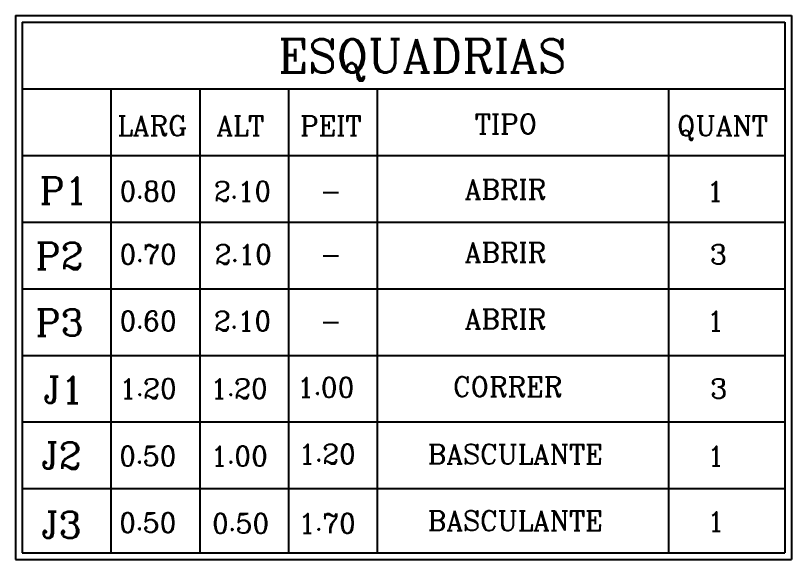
# Model space of a CAD drawing. Extents: x 98 to 558, y -86 to 6.
# Drawn here: x 143.272 to 146.769, y -43.372 to -40.923 of the extents above; entities that cross this region are included whole.
import ezdxf
from ezdxf.enums import TextEntityAlignment as Align

# ---------------------------------------------------------------- set-up
doc = ezdxf.new("R2010")
doc.units = 0
doc.header["$LTSCALE"] = 5
doc.layers.add('TEXTO', color=1, linetype='CONTINUOUS')
doc.styles.add('ROMANC', font='ROMANC.SHX')

msp = doc.modelspace()

# ---------------------------------------------------------------- linework, layer by layer
at = {"layer": 'TEXTO', "color": 1}
for p, q in [((143.2724, -40.9232), (143.2724, -43.3723)), ((143.2724, -40.9232), (146.769, -40.9232)), ((146.769, -40.9232), (146.769, -43.3723)), ((143.3024, -40.9532), (143.3024, -43.3423)), ((143.3024, -40.9532), (146.739, -40.9532)), ((146.739, -40.9532), (146.739, -43.3423)), ((143.3024, -43.3423), (146.739, -43.3423)), ((143.2724, -43.3723), (146.769, -43.3723))]:
    msp.add_line(p, q, dxfattribs=at)
at = {"layer": 'TEXTO', "color": 244}
for p, q in [((143.3024, -41.2532), (146.739, -41.2532)), ((143.7024, -41.2532), (143.7024, -43.3423)), ((143.3024, -41.5532), (146.739, -41.5532))]:
    msp.add_line(p, q, dxfattribs=at)
at = {"layer": 'TEXTO', "color": 30}
for p, q in [((144.1024, -41.2532), (144.1024, -43.3423)), ((144.5024, -41.2532), (144.5024, -43.3423)), ((144.9024, -41.2532), (144.9024, -43.3423)), ((146.2148, -41.2532), (146.2148, -43.3423)), ((143.3024, -41.8532), (146.739, -41.8532)), ((143.3024, -42.1532), (146.739, -42.1532)), ((143.3024, -42.4532), (146.739, -42.4532)), ((143.3024, -42.7532), (146.739, -42.7532)), ((143.3024, -43.0532), (146.739, -43.0532))]:
    msp.add_line(p, q, dxfattribs=at)

# ---------------------------------------------------------------- texts
at = {"layer": 'TEXTO', "color": 244, "ltscale": 0.3, "style": 'ROMANC'}
msp.add_text('ESQUADRIAS', height=0.15, dxfattribs=at).set_placement((145.7546, -41.1803), align=Align.RIGHT)
at = {"layer": 'TEXTO', "color": 30, "ltscale": 0.3, "style": 'ROMANC'}
for s, height, p in [('LARG', 0.08847, (143.7321, -41.4639)), ('ALT', 0.08847, (144.177, -41.4639)), ('PEIT', 0.08847, (144.5546, -41.4639)), ('TIPO', 0.08847, (145.3423, -41.4551)), ('QUANT', 0.08847, (146.2531, -41.4639)), ('0.80', 0.08847, (143.7411, -41.7583)), ('2.10', 0.08847, (144.1664, -41.7583)), ('ABRIR', 0.08847, (145.2957, -41.7495)), ('1', 0.0885, (146.3876, -41.7583)), ('-', 0.0885, (144.6439, -41.7583)), ('0.70', 0.08847, (143.7411, -42.0428)), ('2.10', 0.08847, (144.1697, -42.0428)), ('ABRIR', 0.08847, (145.2957, -42.034)), ('3', 0.0885, (146.4016, -42.0428)), ('-', 0.0885, (144.6439, -42.0428)), ('0.60', 0.08847, (143.7411, -42.3428)), ('2.10', 0.08847, (144.1664, -42.3428)), ('ABRIR', 0.08847, (145.2957, -42.334)), ('1', 0.0885, (146.3885, -42.3428)), ('-', 0.0885, (144.6439, -42.3428)), ('CORRER', 0.08847, (145.2429, -42.6382)), ('1.20', 0.08847, (143.7411, -42.647)), ('1.20', 0.08847, (144.1511, -42.647)), ('1.00', 0.08847, (144.5416, -42.6422)), ('3', 0.0885, (146.4028, -42.647)), ('0.50', 0.08847, (143.7394, -42.9512)), ('1.00', 0.08847, (144.1521, -42.9512)), ('1.20', 0.08847, (144.548, -42.9418)), ('BASCULANTE', 0.08847, (145.1297, -42.9424)), ('1', 0.0885, (146.3899, -42.9512)), ('0.50', 0.08847, (143.7394, -43.2512)), ('0.50', 0.08847, (144.1578, -43.2544)), ('1.70', 0.08847, (144.548, -43.2535)), ('BASCULANTE', 0.08847, (145.1297, -43.2424)), ('1', 0.0885, (146.3901, -43.2456))]:
    msp.add_text(s, height=height, dxfattribs=at).set_placement(p)
at = {"layer": 'TEXTO', "color": 30, "ltscale": 0.2, "style": 'ROMANC'}
for s, p in [('P1', (143.3805, -41.7704)), ('P2', (143.3629, -42.0655)), ('P3', (143.3629, -42.3655)), ('J1', (143.3982, -42.6682)), ('J2', (143.3894, -42.9648)), ('J3', (143.3894, -43.2763))]:
    msp.add_text(s, height=0.12, dxfattribs=at).set_placement(p)

doc.saveas('drawing.dxf')
